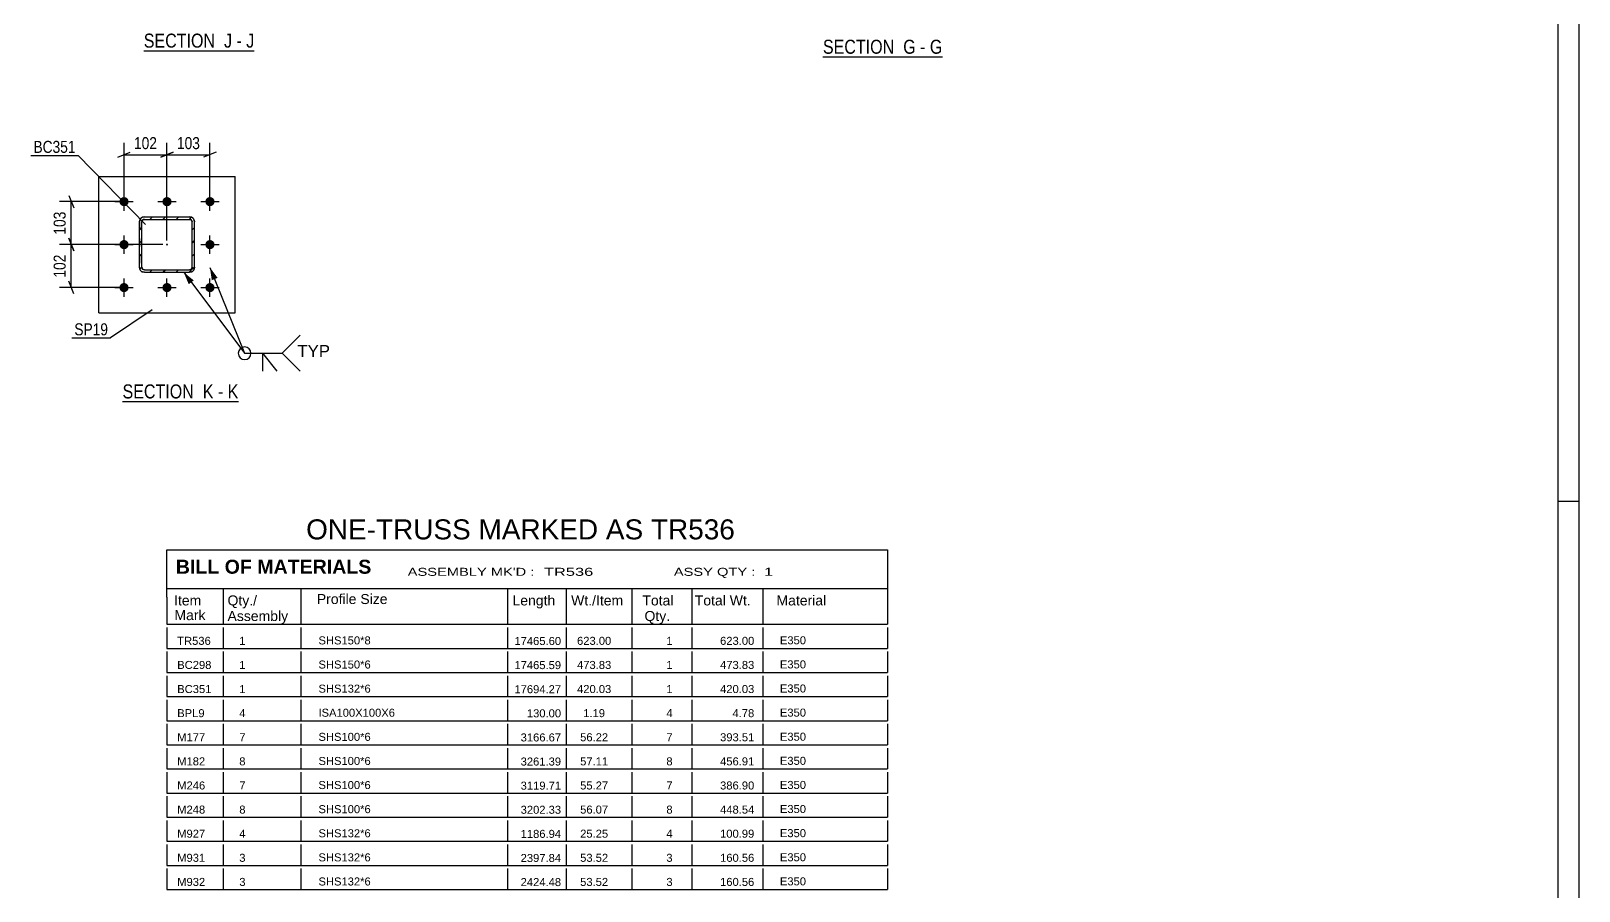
# Model space of a CAD drawing. Header units: millimetres. Extents: x -858 to 331, y -869 to -28.
# Drawn here: x -38 to 331.4, y -663.4 to -458.3 of the extents above; entities that cross this region are included whole.
import ezdxf

# ---------------------------------------------------------------- set-up
doc = ezdxf.new("R2010")
doc.units = ezdxf.units.MM
doc.linetypes.add('DXK_LINE_DOT2', pattern=[3.9198, 1.9599, -1.9599])
doc.linetypes.add('DXK_LINE_DOT3', pattern=[5.9187, 2.979, -0.9799, 0.9799, -0.9799])
doc.styles.add('Arial', font='ARIAL.TTF', dxfattribs={"height": 0.2})
doc.styles.add('Arial Bold', font='ARIALBD.TTF', dxfattribs={"height": 0.2})
doc.styles.add('Arial Narrow', font='ARIALN.TTF', dxfattribs={"height": 0.2})

# ---------------------------------------------------------------- blocks, each defined once
blk = doc.blocks.new('Unknown-570393797-1134')
at = {"color": 5, "linetype": 'Continuous'}
for p, q in [((331.43, -868.58), (331.43, -27.58)), ((326.43, -863.58), (326.43, -32.58)), ((331.43, -570.58), (326.43, -570.58))]:
    blk.add_line(p, q, dxfattribs=at)
blk = doc.blocks.new('Unknown-570393797-15 - 1375')
at = {"color": 6, "linetype": 'Continuous'}
blk.add_line((151.01, -464.5), (179.51, -464.5), dxfattribs=at)
at = {"color": 0, "linetype": 'Continuous'}
blk.add_wipeout([(169.12, -463.75), (169.12, -460.25), (151.01, -460.25), (151.01, -463.75)], dxfattribs=at)
at = {"color": 7, "linetype": 'Continuous', "style": 'Arial Narrow'}
blk.add_text('SECTION ', height=3.34, dxfattribs=at).set_placement((151.01, -463.75))
at = {"color": 0, "linetype": 'Continuous'}
blk.add_wipeout([(173.15, -463.75), (173.15, -460.25), (170.17, -460.25), (170.17, -463.75)], dxfattribs=at)
blk.add_wipeout([(175.48, -463.75), (175.48, -460.25), (174.2, -460.25), (174.2, -463.75)], dxfattribs=at)
at = {"color": 7, "linetype": 'Continuous', "style": 'Arial Narrow'}
blk.add_text('G', height=3.34, dxfattribs=at).set_placement((170.17, -463.75))
at = {"color": 0, "linetype": 'Continuous'}
blk.add_wipeout([(179.51, -463.75), (179.51, -460.25), (176.53, -460.25), (176.53, -463.75)], dxfattribs=at)
at = {"color": 7, "linetype": 'Continuous', "style": 'Arial Narrow'}
for s, p in [('G', (176.53, -463.75)), ('-', (174.2, -463.75))]:
    blk.add_text(s, height=3.34, dxfattribs=at).set_placement(p)
blk = doc.blocks.new('Unknown-570393797-21 - 11419')
at = {"color": 6, "linetype": 'Continuous'}
blk.add_line((-11.05, -463.04), (15.32, -463.04), dxfattribs=at)
at = {"color": 0, "linetype": 'Continuous'}
blk.add_wipeout([(7.06, -462.29), (7.06, -458.79), (-11.05, -458.79), (-11.05, -462.29)], dxfattribs=at)
at = {"color": 7, "linetype": 'Continuous', "style": 'Arial Narrow'}
blk.add_text('SECTION ', height=3.34, dxfattribs=at).set_placement((-11.05, -462.29))
at = {"color": 0, "linetype": 'Continuous'}
blk.add_wipeout([(10.03, -462.29), (10.03, -458.79), (8.11, -458.79), (8.11, -462.29)], dxfattribs=at)
blk.add_wipeout([(12.35, -462.29), (12.35, -458.79), (11.08, -458.79), (11.08, -462.29)], dxfattribs=at)
at = {"color": 7, "linetype": 'Continuous', "style": 'Arial Narrow'}
blk.add_text('J', height=3.34, dxfattribs=at).set_placement((8.11, -462.29))
at = {"color": 0, "linetype": 'Continuous'}
blk.add_wipeout([(15.32, -462.29), (15.32, -458.79), (13.4, -458.79), (13.4, -462.29)], dxfattribs=at)
at = {"color": 7, "linetype": 'Continuous', "style": 'Arial Narrow'}
for s, p in [('-', (11.08, -462.29)), ('J', (13.4, -462.29))]:
    blk.add_text(s, height=3.34, dxfattribs=at).set_placement(p)
blk = doc.blocks.new('Unknown-570393797-22 - 11942')
at = {"color": 6, "linetype": 'Continuous'}
blk.add_line((-16.12, -546.71), (11.53, -546.71), dxfattribs=at)
at = {"color": 0, "linetype": 'Continuous'}
blk.add_wipeout([(1.99, -545.96), (1.99, -542.46), (-16.12, -542.46), (-16.12, -545.96)], dxfattribs=at)
at = {"color": 7, "linetype": 'Continuous', "style": 'Arial Narrow'}
blk.add_text('SECTION ', height=3.34, dxfattribs=at).set_placement((-16.12, -545.96))
at = {"color": 0, "linetype": 'Continuous'}
blk.add_wipeout([(5.59, -545.96), (5.59, -542.46), (3.04, -542.46), (3.04, -545.96)], dxfattribs=at)
blk.add_wipeout([(7.92, -545.96), (7.92, -542.46), (6.64, -542.46), (6.64, -545.96)], dxfattribs=at)
at = {"color": 7, "linetype": 'Continuous', "style": 'Arial Narrow'}
blk.add_text('K', height=3.34, dxfattribs=at).set_placement((3.04, -545.96))
at = {"color": 0, "linetype": 'Continuous'}
blk.add_wipeout([(11.53, -545.96), (11.53, -542.46), (8.97, -542.46), (8.97, -545.96)], dxfattribs=at)
at = {"color": 7, "linetype": 'Continuous', "style": 'Arial Narrow'}
for s, p in [('K', (8.97, -545.96)), ('-', (6.64, -545.96))]:
    blk.add_text(s, height=3.34, dxfattribs=at).set_placement(p)
blk = doc.blocks.new('Part-570393797-12024 - 11942')
at = {"linetype": 'Continuous'}
h = blk.add_hatch(dxfattribs=at)
h.set_pattern_fill('', scale=0.7, style=0, pattern_type=0)
h.set_pattern_definition([(45, (-12.018, -515.1287), (-1.57154, 1.57154), [])])
h.paths.add_polyline_path([(-12.11, -514.67), (-12.02, -515.13), (-11.76, -515.52), (-11.37, -515.78), (-10.91, -515.87), (-0.11, -515.87), (0.35, -515.78), (0.74, -515.52), (1, -515.13), (1.09, -514.67), (1.09, -503.87), (1, -503.41), (0.74, -503.02), (0.35, -502.76), (-0.11, -502.67), (-10.91, -502.67), (-11.37, -502.76), (-11.76, -503.02), (-12.02, -503.41), (-12.11, -503.87)])
h.paths.add_polyline_path([(-11.51, -503.87), (-11.46, -503.64), (-11.33, -503.45), (-11.14, -503.32), (-10.91, -503.27), (-0.11, -503.27), (0.12, -503.32), (0.32, -503.45), (0.45, -503.64), (0.49, -503.87), (0.49, -514.67), (0.45, -514.9), (0.32, -515.09), (0.12, -515.22), (-0.11, -515.27), (-10.91, -515.27), (-11.14, -515.22), (-11.33, -515.09), (-11.46, -514.9), (-11.51, -514.67)])
blk.add_hatch(color=30, dxfattribs=at).paths.add_polyline_path([(-5.51, -509.37, -1), (-5.51, -509.17, -1)])
at = {"color": 7, "linetype": 'DXK_LINE_DOT2'}
for p, q in [((-12.11, -503.87), (-12.02, -503.41)), ((-12.11, -503.87), (-12.11, -514.67)), ((-11.46, -503.64), (-11.51, -503.87)), ((-11.51, -514.67), (-11.51, -503.87)), ((-11.33, -503.45), (-11.46, -503.64)), ((-11.37, -502.76), (-10.91, -502.67)), ((-11.14, -503.32), (-11.33, -503.45)), ((-10.91, -503.27), (-11.14, -503.32)), ((-10.91, -502.67), (-0.11, -502.67)), ((-10.91, -503.27), (-0.11, -503.27)), ((-0.11, -502.67), (0.35, -502.76)), ((0.12, -503.32), (-0.11, -503.27)), ((0.32, -503.45), (0.12, -503.32)), ((0.45, -503.64), (0.32, -503.45)), ((0.49, -503.87), (0.45, -503.64)), ((0.49, -514.67), (0.49, -503.87)), ((1, -503.41), (1.09, -503.87)), ((1.09, -514.67), (1.09, -503.87)), ((-12.02, -515.13), (-12.11, -514.67)), ((-11.51, -514.67), (-11.46, -514.9)), ((-11.46, -514.9), (-11.33, -515.09)), ((-10.91, -515.87), (-11.37, -515.78)), ((-11.33, -515.09), (-11.14, -515.22)), ((-11.14, -515.22), (-10.91, -515.27)), ((-10.91, -515.27), (-0.11, -515.27)), ((-10.91, -515.87), (-0.11, -515.87)), ((-0.11, -515.27), (0.12, -515.22)), ((0.35, -515.78), (-0.11, -515.87)), ((0.12, -515.22), (0.32, -515.09)), ((0.32, -515.09), (0.45, -514.9)), ((0.45, -514.9), (0.49, -514.67)), ((1.09, -514.67), (1, -515.13))]:
    blk.add_line(p, q, dxfattribs=at)
at = {"color": 2, "linetype": 'Continuous'}
for p, q in [((-12.02, -503.41), (-12.11, -503.87)), ((-12.11, -503.87), (-12.11, -503.87)), ((-12.11, -514.67), (-12.11, -503.87)), ((-11.51, -503.87), (-11.46, -503.64)), ((-11.51, -503.87), (-11.51, -503.87)), ((-11.51, -514.67), (-11.51, -503.87)), ((-11.46, -503.64), (-11.33, -503.45)), ((-10.91, -502.67), (-11.37, -502.76)), ((-11.33, -503.45), (-11.14, -503.32)), ((-11.14, -503.32), (-10.91, -503.27)), ((-10.91, -502.67), (-10.91, -502.67)), ((-10.91, -502.67), (-0.11, -502.67)), ((-10.91, -503.27), (-10.91, -503.27)), ((-10.91, -503.27), (-0.11, -503.27)), ((-0.11, -502.67), (-0.11, -502.67)), ((0.35, -502.76), (-0.11, -502.67)), ((-0.11, -503.27), (-0.11, -503.27)), ((-0.11, -503.27), (0.12, -503.32)), ((0.12, -503.32), (0.32, -503.45)), ((0.32, -503.45), (0.45, -503.64)), ((0.45, -503.64), (0.49, -503.87)), ((0.49, -503.87), (0.49, -503.87)), ((0.49, -514.67), (0.49, -503.87)), ((1.09, -503.87), (1, -503.41)), ((1.09, -503.87), (1.09, -503.87)), ((1.09, -514.67), (1.09, -503.87)), ((-12.11, -514.67), (-12.11, -514.67)), ((-12.11, -514.67), (-12.02, -515.13)), ((-11.51, -514.67), (-11.51, -514.67)), ((-11.46, -514.9), (-11.51, -514.67)), ((-11.33, -515.09), (-11.46, -514.9)), ((-11.37, -515.78), (-10.91, -515.87)), ((-11.14, -515.22), (-11.33, -515.09)), ((-10.91, -515.27), (-11.14, -515.22)), ((-10.91, -515.27), (-10.91, -515.27)), ((-10.91, -515.27), (-0.11, -515.27)), ((-10.91, -515.87), (-10.91, -515.87)), ((-10.91, -515.87), (-0.11, -515.87)), ((0.12, -515.22), (-0.11, -515.27)), ((-0.11, -515.27), (-0.11, -515.27)), ((-0.11, -515.87), (0.35, -515.78)), ((-0.11, -515.87), (-0.11, -515.87)), ((0.32, -515.09), (0.12, -515.22)), ((0.45, -514.9), (0.32, -515.09)), ((0.49, -514.67), (0.45, -514.9)), ((0.49, -514.67), (0.49, -514.67)), ((1, -515.13), (1.09, -514.67)), ((1.09, -514.67), (1.09, -514.67))]:
    blk.add_line(p, q, dxfattribs=at)
at = {"color": 30, "linetype": 'DXK_LINE_DOT3'}
blk.add_line((-5.51, -509.27), (-5.51, -509.27), dxfattribs=at)
at = {"color": 30, "linetype": 'Continuous'}
blk.add_circle((-5.51, -509.27), 0.1, dxfattribs=at)
at = {"color": 7, "linetype": 'DXK_LINE_DOT2'}
for centre, start, end in [((-10.91, -503.87), 112.5, 157.5), ((-0.11, -503.87), 22.5, 67.5), ((-10.91, -514.67), 202.5, 247.5), ((-0.11, -514.67), 292.5, 337.5)]:
    blk.add_arc(centre, 1.2, start, end, dxfattribs=at)
at = {"color": 2, "linetype": 'Continuous'}
for centre, start, end in [((-10.91, -503.87), 112.5, 157.5), ((-0.11, -503.87), 22.5, 67.5), ((-10.91, -514.67), 202.5, 247.5), ((-0.11, -514.67), 292.5, 337.5)]:
    blk.add_arc(centre, 1.2, start, end, dxfattribs=at)
blk = doc.blocks.new('Part-570393797-11980 - 11942')
at = {"color": 2, "linetype": 'Continuous'}
for p, q in [((-21.76, -525.52), (-21.76, -493.02)), ((-21.76, -493.02), (10.74, -493.02)), ((10.74, -525.52), (10.74, -493.02)), ((-21.76, -525.52), (10.74, -525.52))]:
    blk.add_line(p, q, dxfattribs=at)
blk = doc.blocks.new('Bolt-570393797-12234 - 11942')
at = {"linetype": 'Continuous'}
for points in [[(-16.86, -499.02, -1), (-14.66, -499.02, -1)], [(-6.61, -499.02, -1), (-4.41, -499.02, -1)], [(3.64, -499.02, -1), (5.84, -499.02, -1)], [(-16.86, -509.27, -1), (-14.66, -509.27, -1)], [(3.64, -509.27, -1), (5.84, -509.27, -1)], [(-16.86, -519.52, -1), (-14.66, -519.52, -1)], [(-6.61, -519.52, -1), (-4.41, -519.52, -1)], [(3.64, -519.52, -1), (5.84, -519.52, -1)]]:
    blk.add_hatch(color=1, dxfattribs=at).paths.add_polyline_path(points)
at = {"color": 1, "linetype": 'Continuous'}
for p, q in [((-15.76, -501.22), (-15.76, -496.82)), ((-5.51, -501.22), (-5.51, -496.82)), ((4.74, -501.22), (4.74, -496.82)), ((-17.96, -499.02), (-13.56, -499.02)), ((-7.71, -499.02), (-3.31, -499.02)), ((2.54, -499.02), (6.94, -499.02)), ((-17.96, -509.27), (-13.56, -509.27)), ((-15.76, -511.47), (-15.76, -507.07)), ((2.54, -509.27), (6.94, -509.27)), ((4.74, -511.47), (4.74, -507.07)), ((-17.96, -519.52), (-13.56, -519.52)), ((-15.76, -521.72), (-15.76, -517.32)), ((-7.71, -519.52), (-3.31, -519.52)), ((-5.51, -521.72), (-5.51, -517.32)), ((2.54, -519.52), (6.94, -519.52)), ((4.74, -521.72), (4.74, -517.32))]:
    blk.add_line(p, q, dxfattribs=at)
blk = doc.blocks.new('StraightDimension-570393797-12291 - 11942')
at = {"color": 7, "linetype": 'Continuous'}
for p, q in [((-28.94, -497.52), (-27.74, -500.52)), ((-16.76, -499.02), (-31.19, -499.02)), ((-28.34, -509.27), (-28.34, -499.02)), ((-6.51, -509.27), (-31.19, -509.27)), ((-27.74, -510.77), (-28.94, -507.77))]:
    blk.add_line(p, q, dxfattribs=at)
at = {"color": 0}
blk.add_wipeout([(-29.09, -500.8), (-33.29, -500.8), (-33.29, -507.49), (-29.09, -507.49)], dxfattribs=at)
at = {"color": 3, "style": 'Arial Narrow'}
blk.add_text('103', height=2.863, rotation=90.0002, dxfattribs=at).set_placement((-29.69, -506.89))
blk = doc.blocks.new('StraightDimension-570393797-12299 - 11942')
at = {"color": 7, "linetype": 'Continuous'}
for p, q in [((-6.51, -509.27), (-31.19, -509.27)), ((-28.94, -507.77), (-27.74, -510.77)), ((-28.34, -519.52), (-28.34, -509.27)), ((-16.76, -519.52), (-31.19, -519.52)), ((-27.74, -521.02), (-28.94, -518.02))]:
    blk.add_line(p, q, dxfattribs=at)
at = {"color": 0}
blk.add_wipeout([(-29.09, -511.06), (-33.29, -511.06), (-33.29, -517.74), (-29.09, -517.74)], dxfattribs=at)
at = {"color": 3, "style": 'Arial Narrow'}
blk.add_text('102', height=2.863, rotation=90.0002, dxfattribs=at).set_placement((-29.69, -517.14))
blk = doc.blocks.new('StraightDimension-570393797-12308 - 11942')
at = {"color": 7, "linetype": 'Continuous'}
for p, q in [((-17.26, -488.45), (-14.26, -487.25)), ((-15.76, -498.02), (-15.76, -485)), ((-4.01, -487.25), (-7.01, -488.45)), ((-5.51, -508.27), (-5.51, -485)), ((-15.76, -487.85), (-5.51, -487.85))]:
    blk.add_line(p, q, dxfattribs=at)
at = {"color": 0}
blk.add_wipeout([(-7.29, -487.1), (-7.29, -482.9), (-13.98, -482.9), (-13.98, -487.1)], dxfattribs=at)
at = {"color": 3, "style": 'Arial Narrow'}
blk.add_text('102', height=2.863, dxfattribs=at).set_placement((-13.38, -486.5))
blk = doc.blocks.new('StraightDimension-570393797-12316 - 11942')
at = {"color": 7, "linetype": 'Continuous'}
for p, q in [((-7.01, -488.45), (-4.01, -487.25)), ((-5.51, -508.27), (-5.51, -485)), ((6.24, -487.25), (3.24, -488.45)), ((4.74, -498.02), (4.74, -485)), ((-5.51, -487.85), (4.74, -487.85))]:
    blk.add_line(p, q, dxfattribs=at)
at = {"color": 0}
blk.add_wipeout([(2.96, -487.1), (2.96, -482.9), (-3.73, -482.9), (-3.73, -487.1)], dxfattribs=at)
at = {"color": 3, "style": 'Arial Narrow'}
blk.add_text('103', height=2.863, dxfattribs=at).set_placement((-3.13, -486.5))
blk = doc.blocks.new('Unknown-570393797-27268')
at = {"color": 7, "linetype": 'Continuous'}
for p, q in [((-5.57, -582.08), (166.43, -582.08)), ((-5.57, -593.33), (-5.57, -582.08)), ((166.43, -582.08), (166.43, -593.33)), ((-5.57, -591.33), (166.43, -591.33)), ((-5.57, -593.33), (-5.57, -598.33)), ((7.93, -591.33), (7.93, -599.83)), ((26.43, -591.33), (26.43, -599.83)), ((75.71, -591.33), (75.71, -599.83)), ((89.71, -591.33), (89.71, -599.83)), ((105.43, -591.33), (105.43, -599.83)), ((119.71, -591.33), (119.71, -599.83)), ((136.71, -591.33), (136.71, -599.83)), ((166.43, -593.33), (166.43, -599.83)), ((-5.57, -598.33), (-5.57, -599.83)), ((-5.57, -599.83), (166.43, -599.83)), ((-5.57, -600.6), (-5.57, -605.58)), ((7.93, -600.6), (7.93, -605.58)), ((26.43, -600.6), (26.43, -605.58)), ((75.71, -600.6), (75.71, -605.58)), ((89.71, -600.6), (89.71, -605.58)), ((105.43, -600.6), (105.43, -605.58)), ((119.71, -600.6), (119.71, -605.58)), ((136.71, -600.6), (136.71, -605.58)), ((166.43, -600.6), (166.43, -605.58)), ((-5.57, -605.58), (166.43, -605.58)), ((-5.57, -606.35), (-5.57, -611.33)), ((7.93, -606.35), (7.93, -611.33)), ((26.43, -606.35), (26.43, -611.33)), ((75.71, -606.35), (75.71, -611.33)), ((89.71, -606.35), (89.71, -611.33)), ((105.43, -606.35), (105.43, -611.33)), ((119.71, -606.35), (119.71, -611.33)), ((136.71, -606.35), (136.71, -611.33)), ((166.43, -606.35), (166.43, -611.33)), ((-5.57, -611.33), (166.43, -611.33)), ((-5.57, -612.1), (-5.57, -617.08)), ((7.93, -612.1), (7.93, -617.08)), ((26.43, -612.1), (26.43, -617.08)), ((75.71, -612.1), (75.71, -617.08)), ((89.71, -612.1), (89.71, -617.08)), ((105.43, -612.1), (105.43, -617.08)), ((119.71, -612.1), (119.71, -617.08)), ((136.71, -612.1), (136.71, -617.08)), ((166.43, -612.1), (166.43, -617.08)), ((-5.57, -617.08), (166.43, -617.08)), ((-5.57, -617.85), (-5.57, -622.83)), ((7.93, -617.85), (7.93, -622.83)), ((26.43, -617.85), (26.43, -622.83)), ((75.71, -617.85), (75.71, -622.83)), ((89.71, -617.85), (89.71, -622.83)), ((105.43, -617.85), (105.43, -622.83)), ((119.71, -617.85), (119.71, -622.83)), ((136.71, -617.85), (136.71, -622.83)), ((166.43, -617.85), (166.43, -622.83)), ((-5.57, -622.83), (166.43, -622.83)), ((-5.57, -623.6), (-5.57, -628.58)), ((7.93, -623.6), (7.93, -628.58)), ((26.43, -623.6), (26.43, -628.58)), ((75.71, -623.6), (75.71, -628.58)), ((89.71, -623.6), (89.71, -628.58)), ((105.43, -623.6), (105.43, -628.58)), ((119.71, -623.6), (119.71, -628.58)), ((136.71, -623.6), (136.71, -628.58)), ((166.43, -623.6), (166.43, -628.58)), ((-5.57, -628.58), (166.43, -628.58)), ((-5.57, -629.35), (-5.57, -634.33)), ((7.93, -629.35), (7.93, -634.33)), ((26.43, -629.35), (26.43, -634.33)), ((75.71, -629.35), (75.71, -634.33)), ((89.71, -629.35), (89.71, -634.33)), ((105.43, -629.35), (105.43, -634.33)), ((119.71, -629.35), (119.71, -634.33)), ((136.71, -629.35), (136.71, -634.33)), ((166.43, -629.35), (166.43, -634.33)), ((-5.57, -634.33), (166.43, -634.33)), ((-5.57, -635.1), (-5.57, -640.08)), ((7.93, -635.1), (7.93, -640.08)), ((26.43, -635.1), (26.43, -640.08)), ((75.71, -635.1), (75.71, -640.08)), ((89.71, -635.1), (89.71, -640.08)), ((105.43, -635.1), (105.43, -640.08)), ((119.71, -635.1), (119.71, -640.08)), ((136.71, -635.1), (136.71, -640.08)), ((166.43, -635.1), (166.43, -640.08)), ((-5.57, -640.08), (166.43, -640.08)), ((-5.57, -640.85), (-5.57, -645.83)), ((7.93, -640.85), (7.93, -645.83)), ((26.43, -640.85), (26.43, -645.83)), ((75.71, -640.85), (75.71, -645.83)), ((89.71, -640.85), (89.71, -645.83)), ((105.43, -640.85), (105.43, -645.83)), ((119.71, -640.85), (119.71, -645.83)), ((136.71, -640.85), (136.71, -645.83)), ((166.43, -640.85), (166.43, -645.83)), ((-5.57, -645.83), (166.43, -645.83)), ((-5.57, -646.6), (-5.57, -651.58)), ((7.93, -646.6), (7.93, -651.58)), ((26.43, -646.6), (26.43, -651.58)), ((75.71, -646.6), (75.71, -651.58)), ((89.71, -646.6), (89.71, -651.58)), ((105.43, -646.6), (105.43, -651.58)), ((119.71, -646.6), (119.71, -651.58)), ((136.71, -646.6), (136.71, -651.58)), ((166.43, -646.6), (166.43, -651.58)), ((-5.57, -651.58), (166.43, -651.58)), ((-5.57, -652.35), (-5.57, -657.33)), ((7.93, -652.35), (7.93, -657.33)), ((26.43, -652.35), (26.43, -657.33)), ((75.71, -652.35), (75.71, -657.33)), ((89.71, -652.35), (89.71, -657.33)), ((105.43, -652.35), (105.43, -657.33)), ((119.71, -652.35), (119.71, -657.33)), ((136.71, -652.35), (136.71, -657.33)), ((166.43, -652.35), (166.43, -657.33)), ((-5.57, -657.33), (166.43, -657.33)), ((-5.57, -658.1), (-5.57, -663.08)), ((7.93, -658.1), (7.93, -663.08)), ((26.43, -658.1), (26.43, -663.08)), ((75.71, -658.1), (75.71, -663.08)), ((89.71, -658.1), (89.71, -663.08)), ((105.43, -658.1), (105.43, -663.08)), ((119.71, -658.1), (119.71, -663.08)), ((136.71, -658.1), (136.71, -663.08)), ((166.43, -658.1), (166.43, -663.08)), ((-5.57, -663.08), (166.43, -663.08))]:
    blk.add_line(p, q, dxfattribs=at)
at = {"color": 7}
for s, height, style, p in [('BILL OF MATERIALS', 3.3405, 'Arial Bold', (-3.41, -587.77)), ('Profile Size', 2.3877, 'Arial', (30.25, -595)), ('Mark', 2.388, 'Arial', (-3.73, -598.83))]:
    blk.add_text(s, height=height, dxfattribs=dict(at, style=style)).set_placement(p)
at = {"color": 7, "linetype": 'Continuous', "style": 'Arial Narrow'}
for s, height, width, p in [("ASSEMBLY MK'D :", 1.9089, 1.6, (51.93, -588.27)), ('TR536', 1.909, 1.794707, (84.43, -588.27)), ('ASSY QTY :', 1.909, 1.6, (115.43, -588.27)), ('1', 1.91, 1.794707, (136.93, -588.27))]:
    blk.add_text(s, height=height, dxfattribs=dict(at, width=width)).set_placement(p)
at = {"color": 7, "linetype": 'Continuous', "style": 'Arial'}
for s, height, p in [('Item', 2.388, (-3.82, -595.33)), ('Qty./', 2.388, (8.93, -595.33)), ('Length', 2.388, (76.93, -595.33)), ('Wt./Item', 2.388, (90.93, -595.33)), ('Total', 2.388, (107.93, -595.33)), ('Total Wt.', 2.388, (120.43, -595.33)), ('Material', 2.388, (139.93, -595.33)), ('Assembly', 2.388, (8.93, -599.05)), ('Qty.', 2.388, (108.43, -599.05)), ('TR536', 1.91, (-3.07, -604.73)), ('1', 1.91, (11.74, -604.73)), ('SHS150*8', 1.91, (30.64, -604.63)), ('17465.60', 1.91, (77.4, -604.77)), ('623.00', 1.91, (92.34, -604.73)), ('1', 1.91, (113.65, -604.73)), ('623.00', 1.91, (126.47, -604.73)), ('E350', 1.91, (140.74, -604.6)), ('BC298', 1.91, (-3.07, -610.48)), ('1', 1.91, (11.74, -610.48)), ('SHS150*6', 1.91, (30.64, -610.38)), ('17465.59', 1.91, (77.4, -610.52)), ('473.83', 1.91, (92.34, -610.48)), ('1', 1.91, (113.65, -610.48)), ('473.83', 1.91, (126.47, -610.48)), ('E350', 1.91, (140.74, -610.35)), ('BC351', 1.91, (-3.07, -616.23)), ('1', 1.91, (11.74, -616.23)), ('SHS132*6', 1.91, (30.64, -616.13)), ('17694.27', 1.91, (77.4, -616.27)), ('420.03', 1.91, (92.34, -616.23)), ('1', 1.91, (113.65, -616.23)), ('420.03', 1.91, (126.47, -616.23)), ('E350', 1.91, (140.74, -616.1)), ('BPL9', 1.91, (-3.07, -621.98)), ('4', 1.91, (11.74, -621.98)), ('ISA100X100X6', 1.9102, (30.64, -621.88)), ('130.00', 1.91, (80.37, -622.02)), ('1.19', 1.91, (93.82, -621.98)), ('4', 1.91, (113.65, -621.98)), ('4.78', 1.91, (129.43, -621.98)), ('E350', 1.91, (140.74, -621.85)), ('M177', 1.91, (-3.07, -627.73)), ('7', 1.91, (11.74, -627.73)), ('SHS100*6', 1.91, (30.64, -627.63)), ('3166.67', 1.91, (78.88, -627.77)), ('56.22', 1.91, (93.08, -627.73)), ('7', 1.91, (113.65, -627.73)), ('393.51', 1.91, (126.47, -627.73)), ('E350', 1.91, (140.74, -627.6)), ('M182', 1.91, (-3.07, -633.48)), ('8', 1.91, (11.74, -633.48)), ('SHS100*6', 1.91, (30.64, -633.38)), ('3261.39', 1.91, (78.88, -633.52)), ('57.11', 1.91, (93.08, -633.48)), ('8', 1.91, (113.65, -633.48)), ('456.91', 1.91, (126.47, -633.48)), ('E350', 1.91, (140.74, -633.35)), ('M246', 1.91, (-3.07, -639.23)), ('7', 1.91, (11.74, -639.23)), ('SHS100*6', 1.91, (30.64, -639.13)), ('3119.71', 1.91, (78.88, -639.27)), ('55.27', 1.91, (93.08, -639.23)), ('7', 1.91, (113.65, -639.23)), ('386.90', 1.91, (126.47, -639.23)), ('E350', 1.91, (140.74, -639.1)), ('M248', 1.91, (-3.07, -644.98)), ('8', 1.91, (11.74, -644.98)), ('SHS100*6', 1.91, (30.64, -644.88)), ('3202.33', 1.91, (78.88, -645.02)), ('56.07', 1.91, (93.08, -644.98)), ('8', 1.91, (113.65, -644.98)), ('448.54', 1.91, (126.47, -644.98)), ('E350', 1.91, (140.74, -644.85)), ('M927', 1.91, (-3.07, -650.73)), ('4', 1.91, (11.74, -650.73)), ('SHS132*6', 1.91, (30.64, -650.63)), ('1186.94', 1.91, (78.88, -650.77)), ('25.25', 1.91, (93.08, -650.73)), ('4', 1.91, (113.65, -650.73)), ('100.99', 1.91, (126.47, -650.73)), ('E350', 1.91, (140.74, -650.6)), ('M931', 1.91, (-3.07, -656.48)), ('3', 1.91, (11.74, -656.48)), ('SHS132*6', 1.91, (30.64, -656.38)), ('2397.84', 1.91, (78.88, -656.52)), ('53.52', 1.91, (93.08, -656.48)), ('3', 1.91, (113.65, -656.48)), ('160.56', 1.91, (126.47, -656.48)), ('E350', 1.91, (140.74, -656.35)), ('M932', 1.91, (-3.07, -662.23)), ('3', 1.91, (11.74, -662.23)), ('SHS132*6', 1.91, (30.64, -662.13)), ('2424.48', 1.91, (78.88, -662.27)), ('53.52', 1.91, (93.08, -662.23)), ('3', 1.91, (113.65, -662.23)), ('160.56', 1.91, (126.47, -662.23)), ('E350', 1.91, (140.74, -662.1))]:
    blk.add_text(s, height=height, dxfattribs=at).set_placement(p)
blk = doc.blocks.new('Unknown-570393797-27269')
at = {"color": 2, "linetype": 'Continuous'}
blk.add_line((20.43, -582.08), (137.93, -582.08), dxfattribs=at)
at = {"color": 7, "style": 'Arial'}
blk.add_text('ONE-TRUSS MARKED AS TR536', height=4.7754, dxfattribs=at).set_placement((27.69, -579.58))
blk = doc.blocks.new('Mark-570393797-11976 - 11942')
at = {"color": 0}
blk.add_wipeout([(-19.58, -530.91), (-19.58, -527.91), (-27.62, -527.91), (-27.62, -530.91)], dxfattribs=at)
blk.add_wipeout([(-19.58, -530.91), (-19.58, -527.91), (-27.62, -527.91), (-27.62, -530.91)], dxfattribs=at)
at = {"color": 30, "linetype": 'Continuous'}
for p in [(-9.05, -524.83), (-28.22, -531.51)]:
    blk.add_line(p, (-18.98, -531.51), dxfattribs=at)
at = {"color": 3, "style": 'Arial Narrow'}
blk.add_text('SP19', height=2.863, dxfattribs=at).set_placement((-27.62, -530.91))
blk = doc.blocks.new('Mark-570393797-12020 - 11942')
at = {"color": 0}
blk.add_wipeout([(-27.32, -487.39), (-27.32, -484.39), (-37.37, -484.39), (-37.37, -487.39)], dxfattribs=at)
blk.add_wipeout([(-27.32, -487.39), (-27.32, -484.39), (-37.37, -484.39), (-37.37, -487.39)], dxfattribs=at)
at = {"color": 30, "linetype": 'Continuous'}
for p in [(-37.97, -487.99), (-10.63, -504.47)]:
    blk.add_line(p, (-26.72, -487.99), dxfattribs=at)
at = {"color": 3, "style": 'Arial Narrow'}
blk.add_text('BC351', height=2.863, dxfattribs=at).set_placement((-37.37, -487.39))
blk = doc.blocks.new('WeldMark-570393797-12324 - 11942')
at = {"linetype": 'Continuous'}
for points in [[(-0.32, -518.72), (-1.53, -515.87), (0.88, -517.82)], [(5.17, -517.77), (4.74, -514.71), (6.56, -517.21)]]:
    blk.add_hatch(color=30, dxfattribs=at).paths.add_polyline_path(points)
at = {"color": 30, "linetype": 'Continuous'}
for p, q in [((-1.53, -515.87), (13, -535.18)), ((4.74, -514.71), (13, -535.18)), ((13, -535.18), (22, -535.18))]:
    blk.add_line(p, q, dxfattribs=at)
at = {"color": 3, "linetype": 'Continuous'}
for q in [(20.71, -539.46), (17.28, -539.46)]:
    blk.add_line((17.28, -535.18), q, dxfattribs=at)
for start, end in [(90, 270), (270, 90)]:
    blk.add_arc((13, -535.18), 1.5, start, end, dxfattribs=at)
at = {"color": 0, "linetype": 'Continuous'}
blk.add_wipeout([(33.37, -536.08), (33.37, -533.08), (25.6, -533.08), (25.6, -536.08)], dxfattribs=at)
blk.add_wipeout([(33.37, -536.08), (33.37, -533.08), (25.6, -533.08), (25.6, -536.08)], dxfattribs=at)
at = {"color": 3, "linetype": 'Continuous'}
for q in [(26.28, -530.89), (26.28, -539.46)]:
    blk.add_line((22, -535.18), q, dxfattribs=at)
at = {"color": 3, "linetype": 'Continuous', "style": 'Arial'}
blk.add_text('TYP', height=2.865, dxfattribs=at).set_placement((25.6, -536.08))

msp = doc.modelspace()

# ---------------------------------------------------------------- block references
for name in ['Unknown-570393797-1134', 'Part-570393797-11980 - 11942', 'Bolt-570393797-12234 - 11942', 'Part-570393797-12024 - 11942', 'Unknown-570393797-27269', 'Unknown-570393797-27268']:
    msp.add_blockref(name, (0, 0))

# ---------------------------------------------------------------- next in the draw order: block references
for name in ['Unknown-570393797-21 - 11419', 'Unknown-570393797-15 - 1375', 'StraightDimension-570393797-12291 - 11942', 'WeldMark-570393797-12324 - 11942', 'Mark-570393797-11976 - 11942', 'Unknown-570393797-22 - 11942']:
    msp.add_blockref(name, (0, 0))

# ---------------------------------------------------------------- next in the draw order: block references
msp.add_blockref('StraightDimension-570393797-12299 - 11942', (0, 0))

# ---------------------------------------------------------------- next in the draw order: block references
msp.add_blockref('StraightDimension-570393797-12308 - 11942', (0, 0))

# ---------------------------------------------------------------- next in the draw order: block references
for name in ['StraightDimension-570393797-12316 - 11942', 'Mark-570393797-12020 - 11942']:
    msp.add_blockref(name, (0, 0))

doc.saveas('drawing.dxf')
